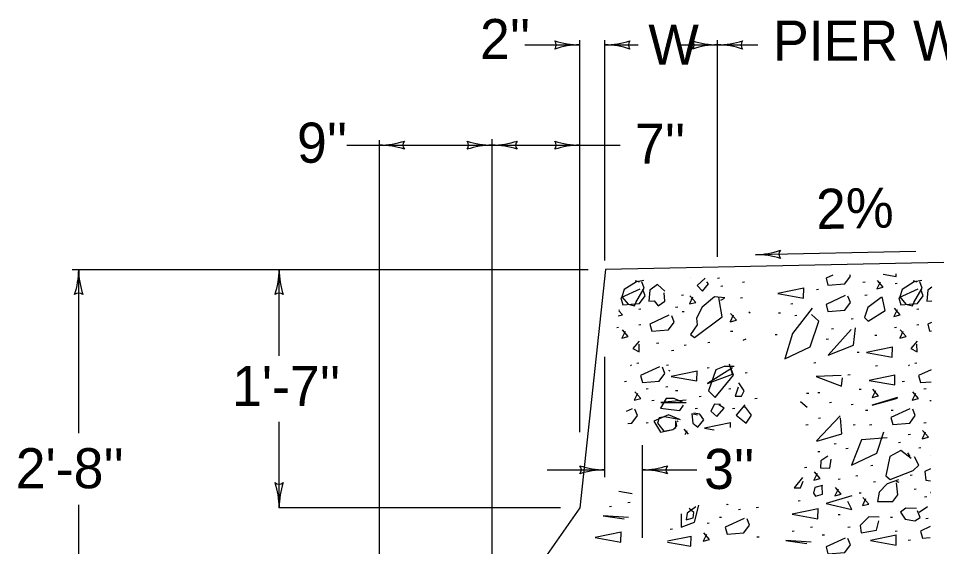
# Model space of a CAD drawing. Extents: x 1007 to 1035.5, y 1000.5 to 1021.5.
# Drawn here: x 1012.059 to 1016.655, y 1002.838 to 1005.473 of the extents above; entities that cross this region are included whole.
import ezdxf

# ---------------------------------------------------------------- set-up
doc = ezdxf.new("R2010")
doc.units = 0
doc.layers.add('Level 1', color=7, linetype='Continuous')
doc.layers.add('Level 11', color=7, linetype='Continuous')

msp = doc.modelspace()

# ---------------------------------------------------------------- linework, layer by layer
at = {"layer": 'Level 1'}
for p, q in [((1014.8602, 1003.4092), (1014.8602, 1005.3645)), ((1014.9852, 1004.2658), (1014.9852, 1005.3645)), ((1015.5477, 1004.2842), (1015.5477, 1005.3645)), ((1014.586, 1005.3407), (1014.8602, 1005.3407)), ((1014.9852, 1005.3407), (1015.1513, 1005.3407)), ((1015.3623, 1005.3407), (1015.5477, 1005.3407)), ((1015.5477, 1005.3407), (1015.7491, 1005.3407)), ((1013.8602, 1002.3379), (1013.8602, 1004.8659)), ((1014.4227, 1002.5653), (1014.4227, 1004.8706)), ((1013.6977, 1004.8407), (1014.4227, 1004.8407)), ((1014.4227, 1004.8407), (1015.0618, 1004.8407)), ((1016.5358, 1004.3106), (1015.7363, 1004.2939)), ((1012.3277, 1004.22), (1014.9011, 1004.22)), ((1012.3602, 1003.4042), (1012.3602, 1004.22)), ((1013.3602, 1003.7898), (1013.3602, 1004.22)), ((1014.989, 1004.22), (1014.8602, 1003.0325)), ((1016.6766, 1004.2551), (1014.989, 1004.22)), ((1014.9852, 1003.1847), (1014.9852, 1003.7848)), ((1013.3602, 1003.0325), (1013.3602, 1003.46)), ((1015.1727, 1002.8817), (1015.1727, 1003.345)), ((1014.697, 1003.2213), (1014.9852, 1003.2213)), ((1015.1727, 1003.2213), (1015.4437, 1003.2213)), ((1012.3602, 1002.22), (1012.3602, 1003.0463)), ((1014.7642, 1003.0325), (1013.3593, 1003.0325)), ((1014.8602, 1003.0325), (1014.4227, 1002.4075))]:
    msp.add_line(p, q, dxfattribs=at)
for points in [[(1015.1368, 1004.1663), (1015.1555, 1004.1583)], [(1015.1795, 1004.1649), (1015.1422, 1004.1583)], [(1015.4137, 1004.1796), (1015.4143, 1004.1795)], [(1015.4143, 1004.1795), (1015.4144, 1004.1796)], [(1015.4863, 1004.1769), (1015.4463, 1004.1409), (1015.4729, 1004.1129), (1015.5023, 1004.1489), (1015.4943, 1004.1596)], [(1015.5579, 1004.1768), (1015.5473, 1004.1755)], [(1016.1226, 1004.1927), (1016.0887, 1004.1769)], [(1016.0887, 1004.1769), (1016.098, 1004.1423)], [(1016.182, 1004.1489), (1016.21, 1004.1876)], [(1016.21, 1004.1876), (1016.2073, 1004.1943)], [(1016.3579, 1004.1571), (1016.3419, 1004.1238), (1016.374, 1004.1318), (1016.3446, 1004.1651)], [(1016.3736, 1004.1973), (1016.4377, 1004.186)], [(1016.4377, 1004.186), (1016.4379, 1004.1985)], [(1016.5661, 1004.1649), (1016.5288, 1004.1583), (1016.4688, 1004.1209), (1016.4568, 1004.0849), (1016.4874, 1004.0476), (1016.5194, 1004.0396), (1016.5261, 1004.0556), (1016.5674, 1004.1276), (1016.5568, 1004.1596)], [(1016.5234, 1004.1663), (1016.5421, 1004.1583)], [(1015.16, 1004.1228), (1015.0653, 1004.0788)], [(1015.0822, 1004.1209), (1015.0702, 1004.0849)], [(1015.1422, 1004.1583), (1015.0822, 1004.1209)], [(1015.1395, 1004.0556), (1015.1808, 1004.1276)], [(1015.1808, 1004.1276), (1015.1702, 1004.1596)], [(1015.1867, 1004.0894), (1015.1747, 1004.1201)], [(1015.2848, 1004.1116), (1015.2475, 1004.1463), (1015.2102, 1004.1169), (1015.2048, 1004.0623), (1015.2315, 1004.0636), (1015.2515, 1004.0396), (1015.2848, 1004.0623), (1015.2808, 1004.1049)], [(1015.5743, 1004.1376), (1015.5637, 1004.1363)], [(1015.6823, 1004.1572), (1015.6717, 1004.1558)], [(1015.9777, 1004.1274), (1015.8483, 1004.1007), (1015.9763, 1004.078), (1015.9777, 1004.1288)], [(1016.0512, 1004.1212), (1016.0405, 1004.1198)], [(1016.098, 1004.1423), (1016.182, 1004.1489)], [(1016.2835, 1004.1572), (1016.2728, 1004.1558)], [(1016.4438, 1004.1507), (1016.4332, 1004.1493)], [(1016.5466, 1004.1228), (1016.4519, 1004.0788), (1016.4613, 1004.0441), (1016.5453, 1004.0508), (1016.5733, 1004.0894), (1016.5613, 1004.1201)], [(1016.6168, 1004.1327), (1016.5968, 1004.1169)], [(1015.0653, 1004.0788), (1015.0747, 1004.0441)], [(1015.0702, 1004.0849), (1015.1008, 1004.0476)], [(1015.1587, 1004.0508), (1015.1867, 1004.0894)], [(1015.378, 1004.0918), (1015.3673, 1004.0904)], [(1015.423, 1004.0818), (1015.407, 1004.0485), (1015.439, 1004.0565), (1015.4097, 1004.0898)], [(1015.5836, 1004.0796), (1015.5329, 1004.0836), (1015.4703, 1004.0329), (1015.4423, 1003.9783), (1015.4463, 1003.9449), (1015.4116, 1003.8968), (1015.4329, 1003.8808), (1015.5703, 1003.9849), (1015.5556, 1004.0703), (1015.5543, 1004.0849)], [(1015.5636, 1004.0676), (1015.5823, 1004.0783)], [(1015.6725, 1004.0787), (1015.6618, 1004.0773)], [(1016.1833, 1004.0901), (1016.0887, 1004.046), (1016.098, 1004.0113), (1016.182, 1004.018), (1016.21, 1004.0567), (1016.198, 1004.0874)], [(1016.3634, 1004.0809), (1016.2967, 1004.0316), (1016.2807, 1003.9809), (1016.2993, 1003.9623), (1016.3834, 1004.0156), (1016.3688, 1004.0849)], [(1016.2933, 1004.0918), (1016.2827, 1004.0904)], [(1016.5968, 1004.1169), (1016.5914, 1004.0623)], [(1015.0747, 1004.0441), (1015.1587, 1004.0508)], [(1015.1008, 1004.0476), (1015.1328, 1004.0396)], [(1015.1328, 1004.0396), (1015.1395, 1004.0556)], [(1015.3485, 1004.0328), (1015.3378, 1004.0315)], [(1016.0193, 1004.0276), (1015.9207, 1003.9008), (1015.8833, 1003.7742), (1016.01, 1003.8355), (1016.0527, 1003.9623), (1016.0167, 1003.9956)], [(1015.9235, 1004.0492), (1015.9128, 1004.0478)], [(1016.443, 1004.0197), (1016.427, 1003.9863), (1016.4591, 1003.9943), (1016.4297, 1004.0277)], [(1016.5914, 1004.0623), (1016.6163, 1004.0634)], [(1015.0518, 1003.9891), (1015.0725, 1003.9943)], [(1015.0725, 1003.9943), (1015.0547, 1004.0146)], [(1015.0564, 1004.0197), (1015.0548, 1004.0163)], [(1015.1653, 1004.023), (1015.1546, 1004.0217)], [(1015.304, 1003.9919), (1015.2093, 1003.9478), (1015.2187, 1003.9132), (1015.3027, 1003.9198), (1015.3307, 1003.9585), (1015.3187, 1003.9893)], [(1015.3813, 1004.0099), (1015.3706, 1004.0086)], [(1015.6258, 1003.9935), (1015.6098, 1003.9602), (1015.6418, 1003.9682), (1015.6125, 1004.0015)], [(1015.7103, 1004.0023), (1015.7036, 1004.0076)], [(1015.8613, 1004.0034), (1015.8507, 1004.0021)], [(1015.9432, 1003.9903), (1015.9325, 1003.989)], [(1016.5518, 1004.023), (1016.5412, 1004.0217)], [(1015.1653, 1003.9445), (1015.1546, 1003.9432)], [(1016.2246, 1003.9739), (1016.2139, 1003.9726)], [(1016.5518, 1003.9445), (1016.5412, 1003.9432)], [(1016.6154, 1003.9569), (1016.5959, 1003.9478)], [(1016.5959, 1003.9478), (1016.6053, 1003.9132)], [(1015.054, 1003.9314), (1015.0451, 1003.9303)], [(1015.0859, 1003.9117), (1015.0699, 1003.8783), (1015.1019, 1003.8863), (1015.0726, 1003.9197)], [(1015.6234, 1003.9118), (1015.6128, 1003.9104)], [(1015.845, 1003.8954), (1015.8343, 1003.8941)], [(1016.214, 1003.9209), (1016.0993, 1003.7928), (1016.226, 1003.8435), (1016.2353, 1003.9303)], [(1016.1264, 1003.9248), (1016.1158, 1003.9235)], [(1016.3424, 1003.8921), (1016.3318, 1003.8908)], [(1016.4406, 1003.9314), (1016.4299, 1003.9301)], [(1016.4725, 1003.9117), (1016.4565, 1003.8783), (1016.4885, 1003.8863), (1016.4592, 1003.9197)], [(1016.6053, 1003.9132), (1016.6152, 1003.9139)], [(1015.1568, 1003.8635), (1015.1248, 1003.8262), (1015.1568, 1003.8102), (1015.1555, 1003.8475)], [(1015.2536, 1003.8528), (1015.2429, 1003.8515)], [(1015.3911, 1003.843), (1015.3804, 1003.8417)], [(1015.5088, 1003.8561), (1015.4982, 1003.8548)], [(1015.6889, 1003.8728), (1015.6729, 1003.8662)], [(1016.1003, 1003.8725), (1016.0896, 1003.8712)], [(1016.5434, 1003.8635), (1016.5114, 1003.8262), (1016.5434, 1003.8102), (1016.5421, 1003.8475)], [(1015.3289, 1003.8168), (1015.3182, 1003.8155)], [(1016.2541, 1003.807), (1016.2434, 1003.8057)], [(1016.4194, 1003.8328), (1016.29, 1003.8062), (1016.4181, 1003.7835), (1016.4194, 1003.8342)], [(1015.1554, 1003.7533), (1015.1448, 1003.752)], [(1016.0381, 1003.7547), (1016.0274, 1003.7533)], [(1016.542, 1003.7533), (1016.5313, 1003.752)], [(1015.1182, 1003.744), (1015.1128, 1003.74)], [(1015.2582, 1003.7353), (1015.1635, 1003.6913), (1015.1728, 1003.6566), (1015.2568, 1003.6633), (1015.2848, 1003.7019), (1015.2728, 1003.7327)], [(1015.3027, 1003.7435), (1015.292, 1003.7422)], [(1015.3102, 1003.7133), (1015.3048, 1003.716)], [(1015.4452, 1003.7138), (1015.3158, 1003.6871), (1015.4438, 1003.6644), (1015.4452, 1003.7151)], [(1015.5056, 1003.7304), (1015.4949, 1003.7291)], [(1015.6223, 1003.7293), (1015.4969, 1003.652), (1015.6223, 1003.6987), (1015.6076, 1003.748)], [(1015.6303, 1003.7373), (1015.5809, 1003.736), (1015.5396, 1003.72), (1015.5023, 1003.616), (1015.5356, 1003.5813), (1015.6263, 1003.6933), (1015.6103, 1003.7387)], [(1016.3457, 1003.7403), (1016.335, 1003.7389)], [(1016.5048, 1003.744), (1016.4994, 1003.74)], [(1016.6137, 1003.7208), (1016.5501, 1003.6913)], [(1015.0933, 1003.6618), (1015.0826, 1003.6604)], [(1015.6954, 1003.7043), (1015.6848, 1003.7029)], [(1016.1647, 1003.692), (1016.0393, 1003.6867), (1016.166, 1003.6387), (1016.1713, 1003.68)], [(1016.2083, 1003.6944), (1016.1976, 1003.6931)], [(1016.4325, 1003.6941), (1016.3032, 1003.6674), (1016.4312, 1003.6448), (1016.4325, 1003.6954)], [(1016.4798, 1003.6618), (1016.4692, 1003.6604)], [(1016.5501, 1003.6913), (1016.5594, 1003.6566)], [(1016.5594, 1003.6566), (1016.6133, 1003.6608)], [(1015.2013, 1003.6258), (1015.1906, 1003.6244)], [(1015.2994, 1003.6356), (1015.2888, 1003.6343)], [(1015.3485, 1003.6159), (1015.3378, 1003.6146)], [(1015.6136, 1003.6258), (1015.6029, 1003.6244)], [(1015.6503, 1003.6333), (1015.6356, 1003.588), (1015.6676, 1003.5893), (1015.6796, 1003.616), (1015.6543, 1003.656)], [(1016.2638, 1003.6224), (1016.2532, 1003.6211)], [(1016.3351, 1003.6158), (1016.3191, 1003.5825), (1016.3511, 1003.5905), (1016.3218, 1003.6238)], [(1016.5878, 1003.6258), (1016.5772, 1003.6244)], [(1015.1481, 1003.6028), (1015.1321, 1003.5694), (1015.1641, 1003.5774), (1015.1348, 1003.6108)], [(1015.3769, 1003.556), (1015.3303, 1003.5773), (1015.2902, 1003.5773), (1015.2622, 1003.5293), (1015.3155, 1003.5227), (1015.3596, 1003.5173), (1015.3783, 1003.544)], [(1015.3916, 1003.568), (1015.2648, 1003.5573), (1015.3903, 1003.5573)], [(1015.4663, 1003.5864), (1015.4557, 1003.5851)], [(1015.7445, 1003.5767), (1015.7338, 1003.5753)], [(1016.0021, 1003.6028), (1015.9914, 1003.6015)], [(1016.0578, 1003.6061), (1016.047, 1003.6048)], [(1016.4448, 1003.5813), (1016.3194, 1003.544), (1016.4448, 1003.5787)], [(1016.5347, 1003.6028), (1016.5187, 1003.5694), (1016.5507, 1003.5774), (1016.5213, 1003.6108)], [(1015.1208, 1003.5258), (1015.0911, 1003.512)], [(1015.1474, 1003.4925), (1015.1354, 1003.5232)], [(1015.2308, 1003.5668), (1015.22, 1003.5655)], [(1015.4467, 1003.5276), (1015.436, 1003.5263)], [(1015.5623, 1003.5467), (1015.5329, 1003.548), (1015.5143, 1003.5133), (1015.5436, 1003.4867), (1015.5809, 1003.5293), (1015.5543, 1003.5453)], [(1015.6333, 1003.5276), (1015.6226, 1003.5263)], [(1015.6836, 1003.5453), (1015.6409, 1003.4947), (1015.6903, 1003.4547), (1015.7169, 1003.4947), (1015.6876, 1003.5333), (1015.6729, 1003.5333)], [(1015.994, 1003.532), (1015.9607, 1003.56)], [(1016.1166, 1003.557), (1016.1059, 1003.5557)], [(1016.2246, 1003.5472), (1016.2139, 1003.5458)], [(1016.5073, 1003.5258), (1016.4127, 1003.4818), (1016.422, 1003.4472), (1016.506, 1003.4538), (1016.534, 1003.4925), (1016.522, 1003.5232)], [(1016.6125, 1003.5662), (1016.6066, 1003.5655)], [(1015.1194, 1003.4538), (1015.1474, 1003.4925)], [(1015.3623, 1003.4707), (1015.3022, 1003.496), (1015.2302, 1003.464), (1015.2622, 1003.4093), (1015.3263, 1003.4227), (1015.3449, 1003.4413), (1015.3396, 1003.4653)], [(1015.3543, 1003.472), (1015.2835, 1003.4853), (1015.2555, 1003.4813), (1015.2475, 1003.4547), (1015.2795, 1003.4147), (1015.3236, 1003.4227), (1015.3396, 1003.432), (1015.3396, 1003.4653)], [(1015.4476, 1003.4933), (1015.4183, 1003.5013), (1015.4236, 1003.4533), (1015.4489, 1003.4333), (1015.4783, 1003.4707), (1015.4583, 1003.4987), (1015.4289, 1003.504)], [(1016.1593, 1003.4907), (1016.0407, 1003.3653)], [(1016.061, 1003.4785), (1016.0503, 1003.4772)], [(1016.1673, 1003.4), (1016.1607, 1003.48)], [(1016.2966, 1003.5178), (1016.2859, 1003.5164)], [(1016.4243, 1003.5178), (1016.4136, 1003.5164)], [(1015.1003, 1003.4523), (1015.1194, 1003.4538)], [(1015.2013, 1003.4556), (1015.1906, 1003.4543)], [(1015.3463, 1003.4653), (1015.3516, 1003.4613)], [(1015.612, 1003.4552), (1015.4827, 1003.4285)], [(1015.6114, 1003.4329), (1015.612, 1003.4565)], [(1015.9988, 1003.4458), (1015.9882, 1003.4444)], [(1016.2344, 1003.4458), (1016.2238, 1003.4444)], [(1016.3163, 1003.4458), (1016.3056, 1003.4444)], [(1016.5878, 1003.4556), (1016.5772, 1003.4543)], [(1015.4019, 1003.3994), (1015.3802, 1003.4242)], [(1015.3935, 1003.4162), (1015.3842, 1003.3966)], [(1015.4827, 1003.4285), (1015.5304, 1003.42)], [(1016.0421, 1003.3647), (1016.1673, 1003.4)], [(1016.3928, 1003.3813), (1016.266, 1003.3706), (1016.2153, 1003.2453), (1016.3421, 1003.3039), (1016.3768, 1003.4107)], [(1016.5093, 1003.3967), (1016.4987, 1003.3953)], [(1016.5838, 1003.4097), (1016.5678, 1003.3763), (1016.5998, 1003.3843), (1016.5704, 1003.4177)], [(1016.1395, 1003.3508), (1016.1288, 1003.3495)], [(1016.4603, 1003.3574), (1016.4495, 1003.3561)], [(1016.0578, 1003.3116), (1016.047, 1003.3103)], [(1016.1984, 1003.3279), (1016.1878, 1003.3266)], [(1016.5128, 1003.2773), (1016.4621, 1003.3173), (1016.4061, 1003.2879), (1016.3874, 1003.1919), (1016.4088, 1003.1733), (1016.5234, 1003.2173), (1016.5514, 1003.2453), (1016.5301, 1003.2853)], [(1016.4954, 1003.3053), (1016.5074, 1003.2879)], [(1016.5617, 1003.3312), (1016.551, 1003.3298)], [(1016.098, 1003.2893), (1016.062, 1003.2666), (1016.0607, 1003.2319), (1016.1073, 1003.2293), (1016.114, 1003.2746)], [(1016.6105, 1003.2906), (1016.6099, 1003.2906)], [(1015.9923, 1003.233), (1015.9816, 1003.2317)], [(1016.0438, 1003.2035), (1016.0278, 1003.1702), (1016.0598, 1003.1782), (1016.0305, 1003.2115)], [(1016.3228, 1003.2428), (1016.3121, 1003.2415)], [(1016.61, 1003.2258), (1016.5808, 1003.2133)], [(1016.5808, 1003.2133), (1016.5861, 1003.1693)], [(1015.9713, 1003.1826), (1015.93, 1003.1319), (1015.962, 1003.1319), (1015.974, 1003.1653)], [(1016.1592, 1003.1742), (1016.1485, 1003.1728)], [(1016.2475, 1003.1905), (1016.2368, 1003.1892)], [(1016.3358, 1003.161), (1016.3252, 1003.1597)], [(1016.4501, 1003.1706), (1016.3928, 1003.1506), (1016.3541, 1003.1093), (1016.3448, 1003.0626), (1016.4221, 1003.0626), (1016.4461, 1003.0973), (1016.4394, 1003.1559)], [(1016.4528, 1003.1586), (1016.4408, 1003.1626)], [(1016.5191, 1003.1938), (1016.5084, 1003.1924)], [(1016.5861, 1003.1693), (1016.6095, 1003.1658)], [(1015.0553, 1003.1142), (1015.1217, 1003.1024)], [(1016.0713, 1003.1426), (1016.0327, 1003.1333), (1016.026, 1003.1053), (1016.0367, 1003.0906), (1016.0713, 1003.0999), (1016.07, 1003.1399)], [(1016.1485, 1003.1249), (1016.1325, 1003.0916), (1016.1645, 1003.0996), (1016.1352, 1003.1329)], [(1016.5388, 1003.1251), (1016.5281, 1003.1238)], [(1016.6091, 1003.1083), (1016.6075, 1003.1078)], [(1016.6075, 1003.1078), (1016.6091, 1003.1076)], [(1015.9595, 1003.0662), (1015.9488, 1003.0648)], [(1016.2167, 1003.0919), (1016.0887, 1003.0533), (1016.2167, 1003.0239), (1016.1967, 1003.0639)], [(1016.2638, 1003.1054), (1016.2532, 1003.1041)], [(1016.286, 1003.0758), (1016.27, 1003.0425), (1016.302, 1003.0505), (1016.2727, 1003.0838)], [(1016.5911, 1003.0858), (1016.5804, 1003.0844)], [(1015.0189, 1003.0382), (1015.0083, 1003.0368)], [(1015.1106, 1003.0578), (1015.0998, 1003.0565)], [(1015.4383, 1003.0359), (1015.3956, 1003.0053), (1015.3916, 1002.9719), (1015.4249, 1002.9826), (1015.4289, 1003.0079), (1015.4063, 1003.0279)], [(1015.4329, 1002.9598), (1015.4538, 1003.0458)], [(1015.5923, 1003.0496), (1015.5983, 1003.0479)], [(1015.5983, 1003.0479), (1015.6001, 1003.0498)], [(1015.6627, 1003.0236), (1015.652, 1003.0223)], [(1015.751, 1003.0334), (1015.7403, 1003.0321)], [(1016.0496, 1003.0265), (1015.9203, 1002.9998), (1016.0483, 1002.9772), (1016.0496, 1003.0278)], [(1016.5394, 1003.0279), (1016.4861, 1003.0293), (1016.4608, 1003.0106), (1016.4834, 1002.9759), (1016.5314, 1002.9665), (1016.5581, 1002.9839), (1016.5448, 1003.0173)], [(1016.5528, 1003.0093), (1016.5941, 1003.0386)], [(1015.1028, 1002.9838), (1014.9774, 1002.9918), (1015.0815, 1002.9771)], [(1015.3663, 1003.0013), (1015.3663, 1002.9345)], [(1015.5678, 1002.9843), (1015.5571, 1002.983)], [(1015.6803, 1002.9793), (1015.5857, 1002.9353), (1015.595, 1002.9007), (1015.679, 1002.9073), (1015.707, 1002.946), (1015.695, 1002.9767)], [(1016.1592, 1002.9974), (1016.1485, 1002.9961)], [(1016.3541, 1002.9853), (1016.302, 1002.9866), (1016.2593, 1002.9438), (1016.2633, 1002.9065), (1016.3408, 1002.9198), (1016.3514, 1002.9665)], [(1016.4209, 1002.9843), (1016.4103, 1002.983)], [(1016.5977, 1002.9778), (1016.587, 1002.9764)], [(1015.3223, 1002.9254), (1015.3117, 1002.9241)], [(1015.3663, 1002.9345), (1015.4329, 1002.9598)], [(1015.5056, 1002.9549), (1015.4949, 1002.9536)], [(1016.0218, 1002.9353), (1016.011, 1002.9339)], [(1016.2083, 1002.9353), (1016.1976, 1002.9339)], [(1016.6078, 1002.9381), (1016.5599, 1002.9158)], [(1015.0665, 1002.9103), (1014.9371, 1002.8835), (1015.0652, 1002.8608), (1015.0665, 1002.9116)], [(1015.4157, 1002.8891), (1015.2975, 1002.8648)], [(1015.4143, 1002.8398), (1015.4157, 1002.8904)], [(1015.4917, 1002.8992), (1015.4757, 1002.8658), (1015.5077, 1002.8738), (1015.4783, 1002.9072)], [(1015.7543, 1002.8862), (1015.7436, 1002.8848)], [(1015.9301, 1002.9156), (1015.9194, 1002.9143)], [(1016.0806, 1002.896), (1016.0699, 1002.8947)], [(1016.1833, 1002.8812), (1016.0887, 1002.8372), (1016.098, 1002.8025), (1016.182, 1002.8092), (1016.21, 1002.8478), (1016.198, 1002.8785)], [(1016.439, 1002.8956), (1016.3097, 1002.8689), (1016.4377, 1002.8463), (1016.439, 1002.8969)], [(1016.4438, 1002.9156), (1016.4332, 1002.9143)], [(1016.5599, 1002.9158), (1016.5693, 1002.8811)], [(1016.5693, 1002.8811), (1016.6074, 1002.8842)], [(1015.2973, 1002.8605), (1015.4143, 1002.8398)], [(1016.014, 1002.8612), (1015.8886, 1002.8692), (1015.9927, 1002.8545)], [(1016.5093, 1002.8698), (1016.4987, 1002.8685)]]:
    msp.add_lwpolyline(points, dxfattribs=at)
at = {"layer": 'Level 11'}
for centre, radius, start, end in [((1014.7116, 1005.3407), 0.0313, 318.7746, 40.8913), ((1014.8602, 1005.7313), 0.3906, 251.3472, 269.9939), ((1014.9852, 1005.7313), 0.3906, 270, 288.6688), ((1015.1337, 1005.3406), 0.0313, 138.7746, 220.8913), ((1015.3991, 1005.3407), 0.0313, 318.7746, 40.8913), ((1015.5477, 1005.7313), 0.3906, 251.3472, 269.9939), ((1015.5477, 1005.7313), 0.3906, 270, 288.6688), ((1015.6962, 1005.3406), 0.0313, 138.7746, 220.8913), ((1014.8602, 1004.95), 0.3906, 90, 108.6688), ((1014.8602, 1004.95), 0.3906, 89.9878, 90), ((1014.9852, 1005.7313), 0.3906, 269.9878, 270), ((1014.9852, 1004.95), 0.3906, 71.3472, 89.9939), ((1015.5477, 1004.95), 0.3906, 90, 108.6688), ((1015.5477, 1005.7313), 0.3906, 269.9878, 270), ((1015.5477, 1004.95), 0.3906, 89.9878, 90), ((1015.5477, 1004.95), 0.3906, 71.3472, 89.9939), ((1013.8602, 1005.2313), 0.3906, 270, 288.6688), ((1014.0087, 1004.8406), 0.0313, 138.7746, 220.8913), ((1014.2741, 1004.8407), 0.0313, 318.7746, 40.8913), ((1014.4227, 1005.2313), 0.3906, 251.3472, 269.9939), ((1014.4227, 1005.2313), 0.3906, 270, 288.6688), ((1014.5712, 1004.8406), 0.0313, 138.7746, 220.8913), ((1014.7116, 1004.8407), 0.0313, 318.7746, 40.8913), ((1014.8602, 1005.2313), 0.3906, 251.3472, 269.9939), ((1013.8602, 1005.2313), 0.3906, 269.9878, 270), ((1013.8602, 1004.45), 0.3906, 71.3472, 89.9939), ((1014.4227, 1004.45), 0.3906, 90, 108.6688), ((1014.4227, 1005.2313), 0.3906, 269.9878, 270), ((1014.4227, 1004.45), 0.3906, 89.9878, 90), ((1014.4227, 1004.45), 0.3906, 71.3472, 89.9939), ((1014.8602, 1004.45), 0.3906, 90, 108.6688), ((1014.8602, 1004.45), 0.3906, 89.9878, 90), ((1015.7281, 1004.6845), 0.3906, 271.1911, 289.8599), ((1015.8848, 1004.297), 0.0313, 139.9657, 222.0824), ((1015.7281, 1004.6845), 0.3906, 271.1789, 271.1911), ((1015.7444, 1003.9034), 0.3906, 72.5382, 91.185), ((1011.9695, 1004.22), 0.3906, 341.3472, 359.9939), ((1012.7508, 1004.22), 0.3906, 179.9878, 180), ((1012.7508, 1004.22), 0.3906, 180, 198.6688), ((1012.9695, 1004.22), 0.3906, 341.3472, 359.9939), ((1013.7508, 1004.22), 0.3906, 179.9878, 180), ((1013.7508, 1004.22), 0.3906, 180, 198.6688), ((1012.3601, 1004.0715), 0.0313, 48.7746, 130.8913), ((1013.3601, 1004.0715), 0.0313, 48.7746, 130.8913), ((1014.8366, 1003.2214), 0.0313, 318.7746, 40.8913), ((1014.9852, 1002.8307), 0.3906, 90, 108.6688), ((1014.9852, 1003.612), 0.3906, 251.3472, 269.9939), ((1014.9852, 1002.8307), 0.3906, 89.9878, 90), ((1015.1727, 1003.612), 0.3906, 269.9878, 270), ((1015.1727, 1003.612), 0.3906, 270, 288.6688), ((1015.1727, 1002.8307), 0.3906, 71.3472, 89.9939), ((1015.3212, 1003.2213), 0.0313, 138.7746, 220.8913), ((1013.3602, 1003.181), 0.0313, 228.7746, 310.8913), ((1012.9695, 1003.0325), 0.3906, 0, 18.6688), ((1013.7508, 1003.0325), 0.3906, 161.3472, 179.9939), ((1012.9695, 1003.0325), 0.3906, 359.9878, 0)]:
    msp.add_arc(centre, radius, start, end, dxfattribs=at)

# ---------------------------------------------------------------- texts
at = {"layer": 'Level 1'}
for s, p in [("2''", (1014.3622, 1005.2698)), ('PIER WIDTH', (1015.8242, 1005.2622)), ('W', (1015.2019, 1005.242)), ("9''", (1013.4491, 1004.7532)), ("7''", (1015.1355, 1004.7476)), ("1'-7''", (1013.1252, 1003.5393)), ("2'-8''", (1012.0459, 1003.1292)), ("3''", (1015.4803, 1003.1257))]:
    msp.add_text(s, height=0.2, dxfattribs=at).set_placement(p)
msp.add_text('2%', height=0.2, rotation=1.1935, dxfattribs=at).set_placement((1016.0413, 1004.4218))

doc.saveas('drawing.dxf')
